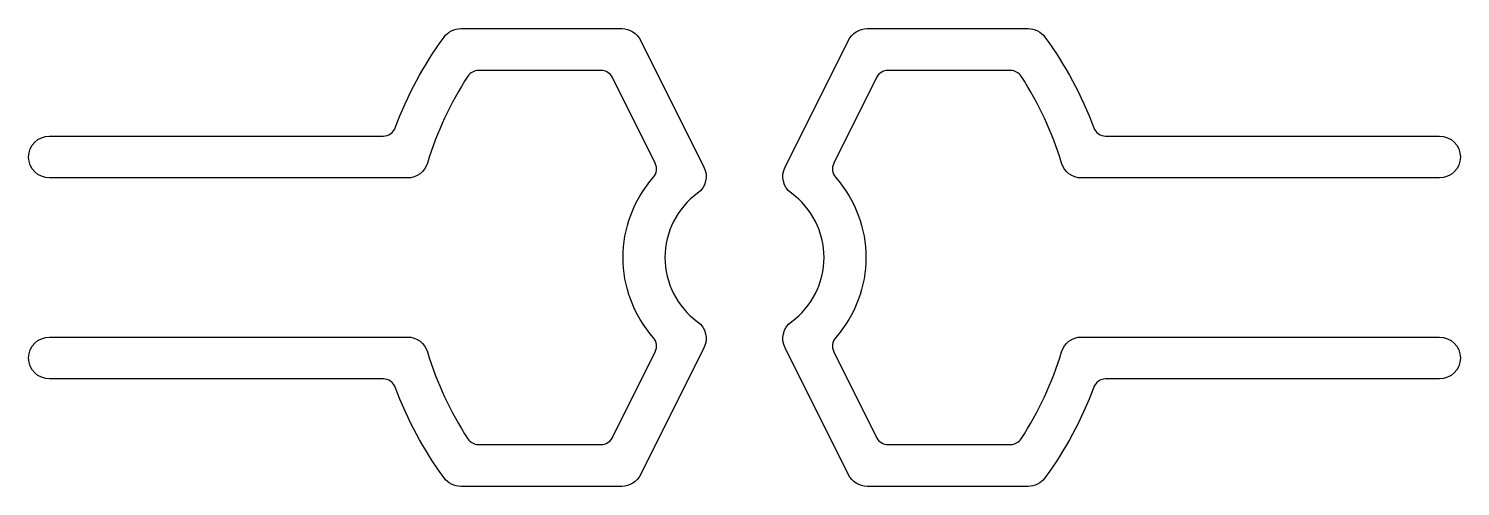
# Model space of a CAD drawing. Header units: millimetres. Extents: x -17.1 to 17.1, y -5.5 to 5.5.
import ezdxf

# ---------------------------------------------------------------- set-up
doc = ezdxf.new("R2010")
doc.units = ezdxf.units.MM
doc.layers.get('0').update_dxf_attribs({"linetype": 'CONTINUOUS'})

msp = doc.modelspace()

# ---------------------------------------------------------------- linework, layer by layer
for points in [[(-6.607, 4.331, 0.072752), (-7.571, 2.257, -0.331679), (-8.05, 1.9), (-16.6, 1.9, -1), (-16.6, 2.9), (-8.626, 2.9, 0.313599), (-8.344, 3.096, -0.069453), (-7.178, 5.262, -0.238942), (-6.774, 5.467), (-2.93, 5.467, -0.284079), (-2.483, 5.19), (-0.969, 2.161, -0.365977), (-1.121, 1.534, 0.507778), (-1.121, -1.534, -0.365977), (-0.969, -2.161), (-2.483, -5.19, -0.284079), (-2.93, -5.467), (-6.774, -5.467, -0.238942), (-7.178, -5.262, -0.069453), (-8.344, -3.096, 0.313599), (-8.626, -2.9), (-16.6, -2.9, -1), (-16.6, -1.9), (-8.05, -1.9, -0.331679), (-7.571, -2.257, 0.072752), (-6.607, -4.331, 0.252826), (-6.356, -4.467), (-3.425, -4.467, 0.284079), (-3.157, -4.301), (-2.132, -2.251, 0.305615), (-2.175, -1.918, -0.377975), (-2.175, 1.918, 0.305615), (-2.132, 2.251), (-3.157, 4.301, 0.284079), (-3.425, 4.467), (-6.356, 4.467, 0.252826)], [(1.121, -1.534, 0.507778), (1.121, 1.534, -0.365977), (0.969, 2.161), (2.483, 5.19, -0.284079), (2.93, 5.467), (6.774, 5.467, -0.238942), (7.178, 5.262, -0.069453), (8.344, 3.096, 0.313599), (8.626, 2.9), (16.6, 2.9, -1), (16.6, 1.9), (8.05, 1.9, -0.331679), (7.571, 2.257, 0.072752), (6.607, 4.331, 0.252826), (6.356, 4.467), (3.425, 4.467, 0.284079), (3.157, 4.301), (2.132, 2.251, 0.305615), (2.175, 1.918, -0.377975), (2.175, -1.918, 0.305615), (2.132, -2.251), (3.157, -4.301, 0.284079), (3.425, -4.467), (6.356, -4.467, 0.252826), (6.607, -4.331, 0.072752), (7.571, -2.257, -0.331679), (8.05, -1.9), (16.6, -1.9, -1), (16.6, -2.9), (8.626, -2.9, 0.313599), (8.344, -3.096, -0.069453), (7.178, -5.262, -0.238942), (6.774, -5.467), (2.93, -5.467, -0.284079), (2.483, -5.19), (0.969, -2.161, -0.365977)]]:
    msp.add_lwpolyline(points, format="xyb", close=True)

doc.saveas('drawing.dxf')
